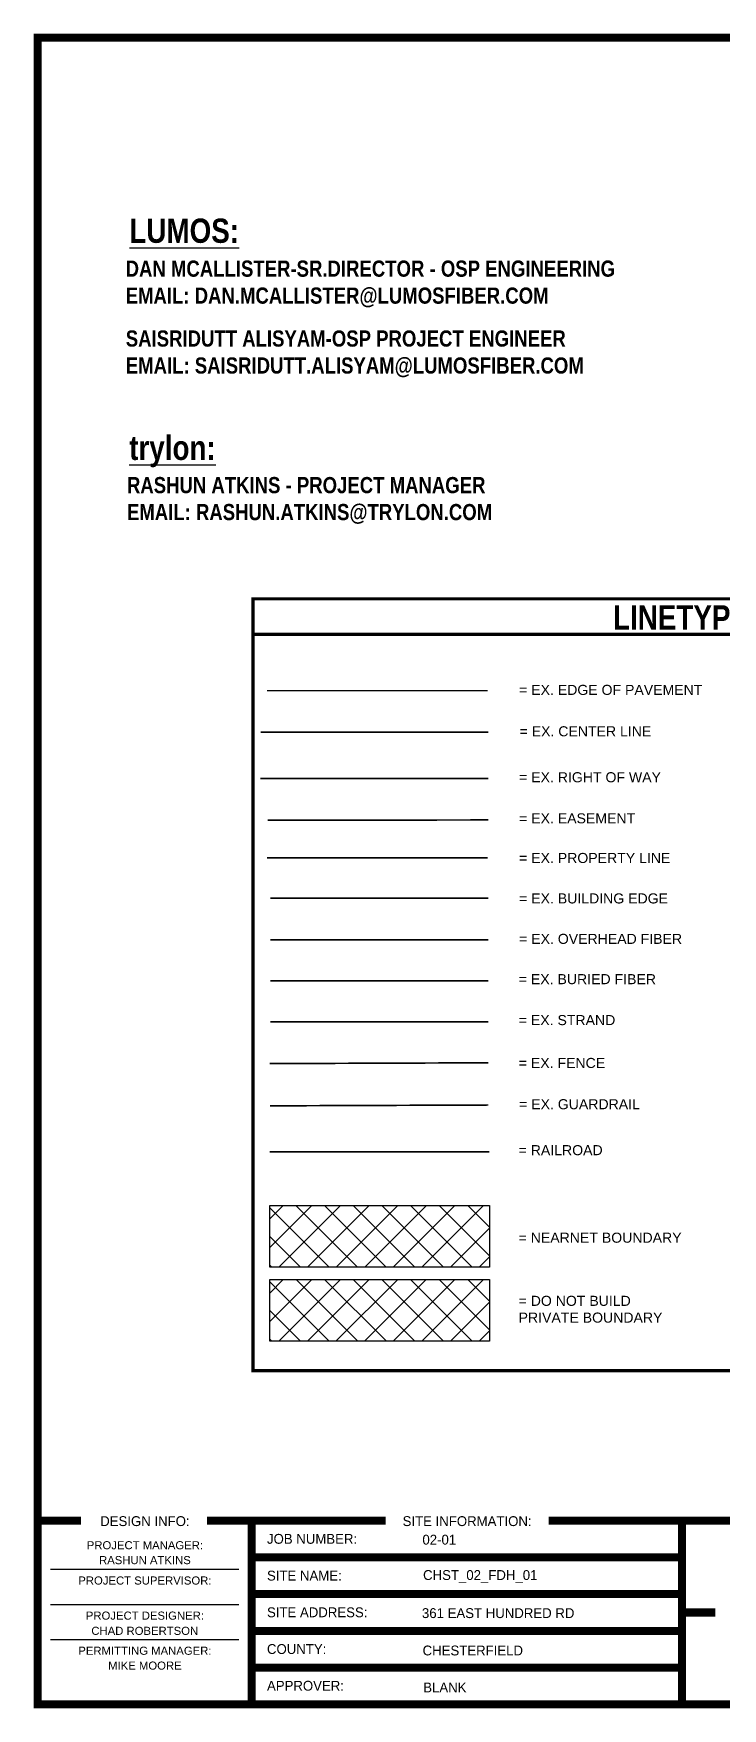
# Paper-space layout '2' of a CAD drawing. Extents: x 0.2 to 16.8, y 0.2 to 10.6.
# Drawn here: x 0.23 to 4.48, y 0.22 to 10.57 of the extents above; entities that cross this region are included whole.
import ezdxf
from ezdxf.enums import TextEntityAlignment as Align
from ezdxf.lldxf.tags import DXFTag

# ---------------------------------------------------------------- set-up
doc = ezdxf.new("R2010")
doc.units = 0
doc.header["$MEASUREMENT"] = 0
doc.linetypes.add('PROPERTY', pattern=[31.302502, 12.967109, -5.580706, 1.571985, -4.030017, 1.571985, -5.5807])
doc.linetypes.add('TEST', pattern=[95.846331, 41.216495, -5.729725, 7.441326, -7.70708, 25.513098, -8.238607])
doc.layers.get('DefPoints').update_dxf_attribs({"color": 1, "lineweight": 0})
for name, color, linetype, lineweight in [('Default', 7, 'Continuous', 25), ('FENCE', 7, 'FENCELINE1', 0), ('GUARDRAIL', 7, 'GUARDRAIL', 0)]:
    doc.layers.add(name, color=color, linetype=linetype, lineweight=lineweight)
for name, color, linetype in [('E_BUILDING', 8, 'Continuous'), ('E_CURB', 8, 'EOP'), ('E_EASEMENT', 7, 'EASEMENT'), ('E_RAILROAD', 34, 'TRACKS'), ('E_ROW', 8, 'ROW'), ('EX_BFO', 30, 'BFO'), ('EX_STRAND', 5, 'EX_STRAND'), ('HATCH_NN', 253, 'Continuous'), ('T1 PAGE CALLOUTS', 7, 'Continuous')]:
    doc.layers.add(name, color=color, linetype=linetype)
doc.layers.add('E_PROPERTY LINE', color=8, linetype='PROPERTY', transparency=0.3)
doc.layers.add('EX_OHF', color=7, linetype='EX_OHF', true_color=0xcc5500)
doc.layers.add('HATCH_PVT', color=7, linetype='Continuous', true_color=0xe6e600)
doc.styles.add('Arial', font='arial.ttf')
doc.styles.add('MCI', font='FRADM.TTF')
doc.styles.add('PDF TechnicBold', font='techb___.ttf')
doc.styles.get("Standard").update_dxf_attribs({"font": 'arial.ttf'})
tags = doc.linetypes.add('BFO', pattern='A,0.7,-0.2,["BFO",Standard,S=0.1,R=0,X=-0.1,Y=-0.05],-0.3', length=1.2).pattern_tags.tags
tags[6] = DXFTag(74, 10)
tags = doc.linetypes.add('CENTERLINE', pattern='A,25.130993,-3.694477,["CL",Arial,S=5.36622,R=0,X=0,Y=-2.68311],-13.520662', length=42.346132).pattern_tags.tags
tags[6] = DXFTag(74, 10)
tags = doc.linetypes.add('EASEMENT', pattern='A,49.990114,-1.77598,["ESMT",Arial,S=2.99974,R=0.077906,X=0,Y=-1.429485],-13.169726', length=64.93582).pattern_tags.tags
tags[6] = DXFTag(74, 10)
tags = doc.linetypes.add('EOP', pattern='A,49.990109,-1.776071,["EOP",Arial,S=2.99974,R=0.081355,X=0,Y=-1.426368],-10.416452', length=62.182632).pattern_tags.tags
tags[6] = DXFTag(74, 10)
tags = doc.linetypes.add('EX_OHF', pattern='A,0.7,-0.2,["OHF",Standard,S=0.1,R=0,X=-0.1,Y=-0.05],-0.3', length=1.2).pattern_tags.tags
tags[6] = DXFTag(74, 10)
tags = doc.linetypes.add('EX_STRAND', pattern='A,0.7,-0.12,["EX_STRAND",Standard,S=0.05,R=0,X=-0.1,Y=-0.024],-0.33', length=1.15).pattern_tags.tags
tags[6] = DXFTag(74, 10)
doc.linetypes.add('FENCELINE1', pattern='A,0.25,-0.1,[133,ltypeshp.shx,S=0.1,R=0,X=-0.1,Y=0],-0.1,1', length=1.45)
tags = doc.linetypes.add('GUARDRAIL', pattern='A,0.7,-0.2,["GR",Standard,S=0.1,R=0,X=-0.05,Y=-0.05],-0.3', length=1.2).pattern_tags.tags
tags[6] = DXFTag(74, 10)
tags = doc.linetypes.add('ROW', pattern='A,25.130993,-3.694477,["R/W",Arial,S=5.36622,R=0,X=0,Y=-2.68311],-18.632906', length=47.458376).pattern_tags.tags
tags[6] = DXFTag(74, 10)
doc.linetypes.add('TRACKS', pattern='A,0.15,[130,ltypeshp.shx,S=0.25,R=0,X=0,Y=0],0.15', length=0.3)

# ---------------------------------------------------------------- blocks, each defined once
blk = doc.blocks.new('ALL PAGES BORDER')
at = {"color": 0, "const_width": 0.05}
for points in [[(0.251, 1.382), (0.251, 0.246), (16.753, 0.246), (16.753, 1.382), (8.427, 1.382)], [(0.519, 1.382), (0.251, 1.382)], [(1.298, 1.382), (1.573, 1.382)], [(2.401, 1.382), (1.573, 1.382)], [(5.06, 1.382), (3.407, 1.382)], [(4.231, 0.246), (4.231, 1.382)], [(1.573, 1.155), (4.231, 1.155)], [(1.573, 0.928), (4.231, 0.928)], [(4.437, 0.814), (4.231, 0.814)], [(1.573, 0.7), (4.231, 0.7)], [(1.573, 0.473), (4.231, 0.473)]]:
    blk.add_lwpolyline(points, dxfattribs=at)
at = {"color": 0}
blk.add_lwpolyline([(1.573, 1.382, 0.05, 0.05, 0), (1.573, 0.246, 0, 0, 0)], format="xyseb", dxfattribs=at)
at = {"color": 0, "linetype": 'TEST'}
for points in [[(1.494, 1.08), (0.33, 1.08)], [(1.494, 0.862), (0.33, 0.862)], [(1.494, 0.645), (0.33, 0.645)]]:
    blk.add_lwpolyline(points, dxfattribs=at)
for p in [(1.573, 1.155), (1.573, 0.928), (1.573, 0.7), (1.573, 0.473)]:
    blk.add_point(p)
at = {"transparency": 33554687}
for s, height, style, p in [('DESIGN INFO:', 0.06092, 'MCI', (0.914, 1.379)), ('SITE INFORMATION:', 0.06092, 'MCI', (2.904, 1.379)), ('PROJECT MANAGER:', 0.05, 'Arial', (0.914, 1.23)), ('RASHUN ATKINS', 0.05, 'Arial', (0.914, 1.138)), ('PROJECT SUPERVISOR:', 0.05, 'Arial', (0.914, 1.012)), ('PROJECT DESIGNER:', 0.05, 'Arial', (0.914, 0.795)), ('PERMITTING MANAGER:', 0.05, 'Arial', (0.914, 0.578)), ('MIKE MOORE', 0.05, 'Arial', (0.914, 0.486))]:
    blk.add_text(s, height=height, dxfattribs=dict(at, style=style)).set_placement(p, align=Align.MIDDLE_CENTER)
at = {"ltscale": 0.01, "attachment_point": 4, "style": 'MCI'}
for s, insert, char_height, width in [('JOB NUMBER:', (1.668, 1.269), 0.06092, 0.57071), ('02-01', (2.628, 1.264), 0.0609, 1.53334), ('SITE NAME:', (1.668, 1.042), 0.0609, 0.57071), ('CHST_02_FDH_01', (2.632, 1.037), 0.06092, 1.54478), ('SITE ADDRESS:', (1.668, 0.815), 0.06092, 0.61083), ('361 EAST HUNDRED RD', (2.625, 0.81), 0.06092, 1.41099), ('COUNTY:', (1.668, 0.588), 0.0609, 0.57071), ('CHESTERFIELD', (2.629, 0.579), 0.06092, 1.54706), ('APPROVER:', (1.668, 0.361), 0.0609, 0.57071)]:
    blk.add_mtext(s, dxfattribs=dict(at, insert=insert, char_height=char_height, width=width))
at = {"insert": (0.913, 0.726), "char_height": 0.05, "width": 0.70597, "attachment_point": 2, "style": 'Arial'}
blk.add_mtext('CHAD ROBERTSON', dxfattribs=at)
at = {"layer": 'DefPoints', "ltscale": 0.01, "insert": (2.633, 0.351), "char_height": 0.0609, "width": 1.54706, "attachment_point": 4, "style": 'MCI'}
blk.add_mtext('BLANK', dxfattribs=at)
blk = doc.blocks.new('PAGE 2 BLOCK')
at = {"layer": 'HATCH_NN', "transparency": 33554585}
h = blk.add_hatch(dxfattribs=at)
h.set_pattern_fill('ANSI37', color=256)
h.set_pattern_definition([(45, (-0.04857, -0.60827), (-0.0883883, 0.0883883), []), (135, (-0.04857, -0.60827), (-0.0883883, -0.0883883), [])])
h.paths.add_polyline_path([(1.685, 3.33), (3.042, 3.33), (3.042, 2.949), (1.685, 2.949)])
at = {"layer": 'HATCH_PVT', "transparency": 33554585}
h = blk.add_hatch(dxfattribs=at)
h.set_pattern_fill('ANSI37', color=256)
h.set_pattern_definition([(45, (-0.04857, -1.06592), (-0.0883883, 0.0883883), []), (135, (-0.04857, -1.06592), (-0.0883883, -0.0883883), [])])
h.paths.add_polyline_path([(1.685, 2.872), (3.042, 2.872), (3.042, 2.491), (1.685, 2.491)])
at = {"const_width": 0.02}
blk.add_lwpolyline([(1.582, 7.08), (7.943, 7.08), (7.943, 2.309), (1.582, 2.309)], close=True, dxfattribs=at)
blk.add_lwpolyline([(1.582, 6.86), (7.943, 6.86)], dxfattribs=at)
at = {"color": 8, "linetype": 'CENTERLINE', "ltscale": 0.01, "const_width": 0.01}
blk.add_lwpolyline([(1.629, 6.256), (3.034, 6.256)], dxfattribs=at)
for points in [[(1.685, 3.33), (3.042, 3.33), (3.042, 2.949), (1.685, 2.949)], [(1.685, 2.872), (3.042, 2.872), (3.042, 2.491), (1.685, 2.491)]]:
    blk.add_lwpolyline(points, close=True)
at = {"layer": 'E_BUILDING', "ltscale": 0.01, "const_width": 0.01}
blk.add_lwpolyline([(1.689, 5.229), (3.034, 5.229)], dxfattribs=at)
at = {"layer": 'E_CURB', "ltscale": 0.02, "const_width": 0.01}
blk.add_lwpolyline([(1.669, 6.512), (3.031, 6.512)], dxfattribs=at)
at = {"layer": 'E_EASEMENT', "ltscale": 0.01, "const_width": 0.01}
blk.add_lwpolyline([(1.672, 5.711), (3.034, 5.713)], dxfattribs=at)
at = {"layer": 'E_PROPERTY LINE', "ltscale": 0.01, "const_width": 0.01}
blk.add_lwpolyline([(1.669, 5.478), (3.031, 5.478)], dxfattribs=at)
at = {"layer": 'E_RAILROAD', "ltscale": 0.5, "const_width": 0.01}
blk.add_lwpolyline([(1.685, 3.661), (3.042, 3.661)], dxfattribs=at)
at = {"layer": 'E_ROW', "ltscale": 0.01, "const_width": 0.01}
blk.add_lwpolyline([(1.627, 5.97), (3.034, 5.97)], dxfattribs=at)
at = {"layer": 'EX_BFO', "ltscale": 0.5, "const_width": 0.01, "flags": 128}
blk.add_lwpolyline([(1.689, 4.719), (3.034, 4.719)], dxfattribs=at)
at = {"layer": 'EX_OHF', "color": 5, "ltscale": 0.5, "const_width": 0.01, "flags": 128}
blk.add_lwpolyline([(1.689, 4.972), (3.034, 4.972)], dxfattribs=at)
at = {"layer": 'EX_STRAND', "color": 5, "const_width": 0.01, "flags": 128}
blk.add_lwpolyline([(1.689, 4.465), (3.034, 4.465)], dxfattribs=at)
at = {"layer": 'FENCE', "ltscale": 0.5, "const_width": 0.01}
blk.add_lwpolyline([(1.685, 4.207), (3.034, 4.212)], dxfattribs=at)
at = {"layer": 'GUARDRAIL', "ltscale": 0.5, "const_width": 0.01}
blk.add_lwpolyline([(1.686, 3.946), (3.035, 3.951)], dxfattribs=at)
at = {"insert": (3.805, 6.888), "char_height": 0.15, "attachment_point": 7, "style": 'PDF TechnicBold'}
blk.add_mtext('LINETYPE LEGEND', dxfattribs=at)
at = {"char_height": 0.0622, "attachment_point": 7}
for s, insert in [('= EX. EDGE OF PAVEMENT', (3.225, 6.485)), ('= EX. CENTER LINE', (3.228, 6.229)), ('= EX. RIGHT OF WAY', (3.225, 5.945)), ('= EX. EASEMENT', (3.225, 5.691)), ('= EX. PROPERTY LINE', (3.225, 5.446)), ('= EX. BUILDING EDGE', (3.225, 5.196)), ('= EX. OVERHEAD FIBER', (3.225, 4.946)), ('= EX. BURIED FIBER', (3.223, 4.697)), ('= EX. STRAND', (3.223, 4.444)), ('= EX. FENCE', (3.223, 4.179)), ('= EX. GUARDRAIL', (3.225, 3.924)), ('= RAILROAD', (3.222, 3.64)), ('= NEARNET BOUNDARY', (3.222, 3.099))]:
    blk.add_mtext(s, dxfattribs=dict(at, insert=insert))
at = {"insert": (3.222, 2.605), "char_height": 0.0622, "width": 0.88841, "attachment_point": 7}
blk.add_mtext('= DO NOT BUILD \\PPRIVATE BOUNDARY', dxfattribs=at)
at = {"layer": 'T1 PAGE CALLOUTS', "color": 0, "char_height": 0.15, "attachment_point": 7, "style": 'PDF TechnicBold'}
for s, insert in [('{\\LLUMOS:}', (0.818, 9.278)), ('{\\Ltrylon:}', (0.817, 7.893))]:
    blk.add_mtext(s, dxfattribs=dict(at, insert=insert))
at = {"layer": 'T1 PAGE CALLOUTS', "color": 0, "char_height": 0.1, "attachment_point": 7, "style": 'PDF TechnicBold'}
for s, insert, width in [('DAN MCALLISTER-SR.DIRECTOR - OSP ENGINEERING\\PEMAIL: DAN.MCALLISTER@LUMOSFIBER.COM', (0.795, 8.881), 3.92334), ('SAISRIDUTT ALISYAM-OSP PROJECT ENGINEER\\PEMAIL: SAISRIDUTT.ALISYAM@LUMOSFIBER.COM', (0.796, 8.449), 3.90229), ('RASHUN ATKINS - PROJECT MANAGER\\PEMAIL: RASHUN.ATKINS@TRYLON.COM', (0.803, 7.543), 2.89602)]:
    blk.add_mtext(s, dxfattribs=dict(at, insert=insert, width=width))

psp = doc.layouts.new('2')

# ---------------------------------------------------------------- linework, layer by layer
at = {"color": 0, "linetype": 'Continuous', "const_width": 0.05}
psp.add_lwpolyline([(14.752, 10.549), (0.251, 10.549), (0.251, 0.246), (16.753, 0.246), (16.753, 10.549), (16.356, 10.549), (15.15, 10.549)], close=True, dxfattribs=at)

# ---------------------------------------------------------------- block references
at = {"layer": 'Default'}
psp.add_blockref('ALL PAGES BORDER', (0, 0), dxfattribs=at)

# ---------------------------------------------------------------- next in the draw order: block references
psp.add_blockref('PAGE 2 BLOCK', (0, 0), dxfattribs=at)

doc.saveas('drawing.dxf')
